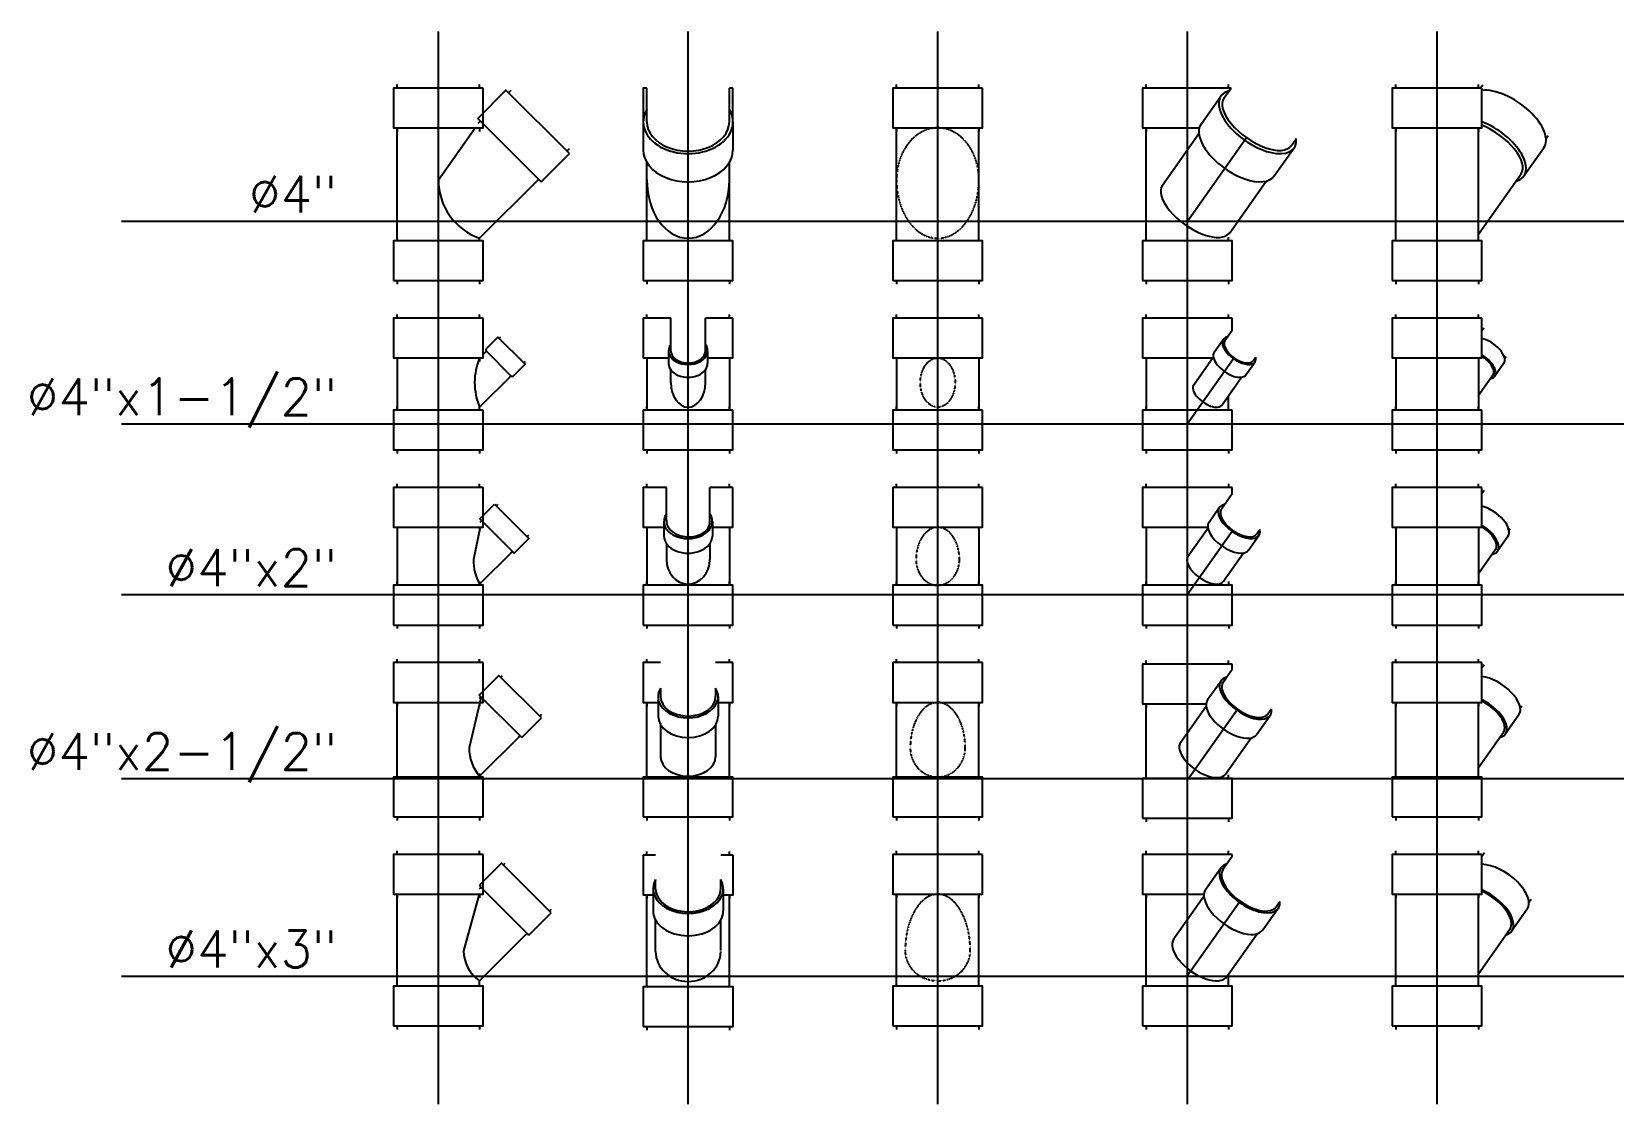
# Model space of a CAD drawing. Header units: inches. Extents: x 71 to 14885, y 6 to 9627.
# Drawn here: x 8792 to 10978, y 1994 to 3476 of the extents above; entities that cross this region are included whole.
import ezdxf
from ezdxf.enums import TextEntityAlignment as Align

# ---------------------------------------------------------------- set-up
doc = ezdxf.new("R2010")
doc.units = ezdxf.units.IN
doc.header["$MEASUREMENT"] = 0
doc.linetypes.add('HIDDEN2', pattern=[0.1875, 0.125, -0.0625])
doc.layers.add('PVC', color=3, linetype='Continuous')
doc.layers.add('TEXT', color=2, linetype='Continuous')
doc.styles.add('ROMANS', font='romans', dxfattribs={"width": 0.85, "height": 95})

# ---------------------------------------------------------------- blocks, each defined once
blk = doc.blocks.new('PVC4')
for p, q in [((-55, 57), (-60, 57)), ((0, 57), (5, 57)), ((-55, -57), (-60, -57)), ((0, -57), (5, -57))]:
    blk.add_line(p, q)
blk.add_lwpolyline([(0, -62), (0, 62), (-55, 62), (-55, -62)], close=True)
blk = doc.blocks.new('PY4')
for p, q in [((-57, -27), (-57, 129)), ((0, 57), (50.9, 129)), ((57, -23.6), (138.6, 58))]:
    blk.add_line(p, q)
blk.add_arc((85.5, 57), 85.5, 180, 250.5288)
for p, rotation in [((0, 184), 90), ((137.2, 137.2), 45), ((0, -82), 270)]:
    blk.add_blockref('PVC4', p, dxfattribs=dict(rotation=rotation))
blk = doc.blocks.new('PVC112')
for p, q in [((-25, 24), (-28, 24)), ((0, 24), (3, 24)), ((-25, -24), (-28, -24)), ((0, -24), (3, -24))]:
    blk.add_line(p, q)
blk.add_lwpolyline([(-25, 24.5), (-25, -24.5, 0.414214), (-23, -26.5), (0, -26.5), (0, 26.5), (-23, 26.5, 0.414214)], format="xyb", close=True)
blk = doc.blocks.new('PY4112')
for p, q in [((-57, 91), (-57, 19)), ((66.5, 100.4), (62, 95.9)), ((100.4, 66.5), (57, 23.1))]:
    blk.add_line(p, q)
blk.add_arc((137.8, 57), 87.7, 157.1999, 202.8001)
for name, p, rotation in [('PVC4', (0, 146), 90), ('PVC112', (101.1, 101.1), 45), ('PVC4', (0, 19), 90)]:
    blk.add_blockref(name, p, dxfattribs=dict(rotation=rotation))
blk = doc.blocks.new('PVC2')
for p, q in [((-28.5, 30), (-32, 30)), ((0, 30), (3.5, 30)), ((-28.5, -30), (-32, -30)), ((0, -30), (3.5, -30))]:
    blk.add_line(p, q)
blk.add_lwpolyline([(0, 33.5), (0, -33.5), (-28.5, -33.5), (-28.5, 33.5)], close=True)
blk = doc.blocks.new('PY42')
for p, q in [((-57, 93), (-57, 13)), ((57, 14.6), (102.2, 59.8))]:
    blk.add_line(p, q)
at = {"color": 9}
blk.add_line((57.8, 93), (48.5, 48.5), dxfattribs=at)
blk.add_arc((120, 48.5), 71.6, 180, 208.2643, dxfattribs=at)
for name, p, rotation in [('PVC4', (0, 148), 90), ('PVC2', (101.1, 101.1), 45), ('PVC4', (0, -42), 270)]:
    blk.add_blockref(name, p, dxfattribs=dict(rotation=rotation))
blk = doc.blocks.new('PVC212')
for p, q in [((-38.5, 38), (-42, 38)), ((0, 38), (3.5, 38)), ((-38.5, -38), (-42, -38)), ((0, -38), (3.5, -38))]:
    blk.add_line(p, q)
blk.add_lwpolyline([(0, -41.5), (0, 41.5), (-38.5, 41.5), (-38.5, -41.5)], close=True)
blk = doc.blocks.new('PY4212')
at = {"color": 9}
blk.add_line((59, 112.8), (42.5, 42.5), dxfattribs=at)
for p, q in [((-57, 2), (-57, 105)), ((57, 3.3), (112.8, 59))]:
    blk.add_line(p, q)
blk.add_arc((102.7, 42.5), 60.3, 180, 220.6123, dxfattribs=at)
for name, p, rotation in [('PVC4', (0, 160), 90), ('PVC212', (113.1, 113.1), 44.99999999999999), ('PVC4', (0, -53), 270)]:
    blk.add_blockref(name, p, dxfattribs=dict(rotation=rotation))
blk = doc.blocks.new('PVC3')
for p, q in [((-43.5, 45), (-47, 45)), ((0, 45), (3.5, 45)), ((-43.5, -45), (-47, -45)), ((0, -45), (3.5, -45))]:
    blk.add_line(p, q)
blk.add_lwpolyline([(0, -48.5), (0, 48.5), (-41.5, 48.5, 0.414214), (-43.5, 46.5), (-43.5, -46.5, 0.414214), (-41.5, -48.5)], format="xyb", close=True)
blk = doc.blocks.new('PY43')
for p, q in [((-57, -14), (-57, 113)), ((35, 35), (57, 113)), ((122.7, 59), (57, -6.6)), ((57, -14), (57, -6.6))]:
    blk.add_line(p, q)
blk.add_arc((85.3, 35), 50.4, 180, 235.7458)
for name, p, rotation in [('PVC4', (0, 168), 90), ('PVC3', (121.6, 121.6), 44.99999999999995), ('PVC4', (0, -69), 270)]:
    blk.add_blockref(name, p, dxfattribs=dict(rotation=rotation))
blk = doc.blocks.new('PY4A')
at = {"color": 9}
for p, q in [((-57, 137.2), (-57, 184)), ((57, 137.2), (57, 184))]:
    blk.add_line(p, q, dxfattribs=at)
for p, q in [((-62, 137.2), (-62, 98.3)), ((62, 137.2), (62, 98.3)), ((-57, -27), (-57, 81)), ((-57, 77.2), (-57, 81)), ((57, -27), (57, 81)), ((57, 77.2), (57, 81))]:
    blk.add_line(p, q)
for points in [[(-57, 184), (-62, 184), (-62, 129)], [(62, 184), (57, 184)], [(62, 129), (62, 184)]]:
    blk.add_lwpolyline(points)
for centre, start_param, end_param in [((0, 137.2), -0.404359, 3.545951), ((0, 98.3), 0, 3.141593)]:
    blk.add_ellipse(centre, major_axis=(-62, 0), ratio=0.707107, start_param=start_param, end_param=end_param)
for centre, major_axis, start_param, end_param in [((0, 137.2), (-57, 0), 0, 3.141593), ((0, 57), (0, -80.6), -1.570796, 1.570796)]:
    blk.add_ellipse(centre, major_axis=major_axis, ratio=0.707107, start_param=start_param, end_param=end_param, dxfattribs=at)
at = {"rotation": 270}
blk.add_blockref('PVC4', (0, -82), dxfattribs=at)
blk = doc.blocks.new('PY4B')
for p, q in [((-57, -27), (-57, 129)), ((57, -27), (57, 129))]:
    blk.add_line(p, q)
at = {"color": 9, "linetype": 'HIDDEN2'}
for major_axis, ratio, start_param, end_param in [((0, -72), 0.791667, 1.570796, 4.712389), ((0, -80.6), 0.707107, -1.570796, 1.570796)]:
    blk.add_ellipse((0, 57), major_axis=major_axis, ratio=ratio, start_param=start_param, end_param=end_param, dxfattribs=at)
for p, rotation in [((0, 184), 90), ((0, -82), 270)]:
    blk.add_blockref('PVC4', p, dxfattribs=dict(rotation=rotation))
blk = doc.blocks.new('PY4C')
for p, q in [((-57, 184), (-57, 189)), ((57, 184), (57, 189)), ((18.9, 134.1), (46.4, 173)), ((-57, -27), (-57, 129)), ((-57, 129), (-57, 124)), ((-34.6, 49.8), (15.9, 121.2)), ((120.1, 62.5), (147.6, 101.4)), ((58.5, -16), (109, 55.4))]:
    blk.add_line(p, q)
at = {"color": 9}
for p, q in [((50.5, 170.1), (60.3, 184)), ((0, 0), (81.7, 115.5)), ((143.5, 104.3), (150.6, 114.2))]:
    blk.add_line(p, q, dxfattribs=at)
blk.add_lwpolyline([(60.3, 184), (-62, 184), (-62, 129), (16.5, 129)])
for centre, start_param, end_param in [((97, 137.2), -0.404359, 3.545951), ((69.5, 98.3), 0, 3.141593)]:
    blk.add_ellipse(centre, major_axis=(-50.6, 35.8), ratio=0.5, start_param=start_param, end_param=end_param)
for centre in [(97, 137.2), (12, 16.9)]:
    blk.add_ellipse(centre, major_axis=(-46.5, 32.9), ratio=0.465448, start_param=0, end_param=3.141593, dxfattribs=at)
at = {"rotation": 270}
blk.add_blockref('PVC4', (0, -82), dxfattribs=at)
blk = doc.blocks.new('PY4D')
for p, q in [((-57, 184), (-57, 189)), ((57, 184), (57, 189)), ((63.1, 188), (60.2, 183.9)), ((-57, -27), (-57, 129)), ((-57, 129), (-57, 124)), ((57, -27), (57, 129)), ((57, 129), (57, 124)), ((150.6, 114.2), (153.5, 118.3)), ((120.1, 62.5), (147.6, 101.4))]:
    blk.add_line(p, q)
at = {"color": 9}
blk.add_line((57, -18.1), (116, 65.4), dxfattribs=at)
blk.add_lwpolyline([(62, 184), (-62, 184), (-62, 129), (62, 129)], close=True)
for centre, start_param, end_param in [((97, 137.2), 3.141593, 5.762243), ((69.5, 98.3), 2.737234, 5.192366)]:
    blk.add_ellipse(centre, major_axis=(-50.6, 35.8), ratio=0.5, start_param=start_param, end_param=end_param)
blk.add_ellipse((69.5, 98.3), major_axis=(-46.5, 32.9), ratio=0.465448, start_param=3.141593, end_param=5.184021, dxfattribs=at)
at = {"rotation": 270}
blk.add_blockref('PVC4', (0, -82), dxfattribs=at)
blk = doc.blocks.new('PY4112A')
for p, q in [((-57, 146), (-57, 151)), ((57, 146), (57, 151)), ((-57, 91), (-57, 86)), ((-57, 91), (-57, 19)), ((-27, 101.1), (-27, 83.4)), ((27, 101.1), (27, 83.4)), ((57, 91), (57, 19)), ((57, 91), (57, 86)), ((-24, 57), (-24, 74.7)), ((24, 57), (24, 74.7))]:
    blk.add_line(p, q)
at = {"color": 9}
for p, q in [((-24, 101.1), (-24, 146)), ((24, 101.1), (24, 146))]:
    blk.add_line(p, q, dxfattribs=at)
for points in [[(-24, 146), (-62, 146), (-62, 91), (-27, 91)], [(62, 146), (24, 146)], [(27, 91), (62, 91), (62, 146)]]:
    blk.add_lwpolyline(points)
for centre, major_axis, ratio, start_param, end_param in [((0, 101.1), (-27, 0), 0.707107, -0.475882, 3.617475), ((0, 83.4), (-27, 0), 0.707107, 0, 3.141593), ((0, 57), (0, -34), 0.706494, -1.570796, 1.570796)]:
    blk.add_ellipse(centre, major_axis=major_axis, ratio=ratio, start_param=start_param, end_param=end_param)
blk.add_ellipse((0, 101.1), major_axis=(-24, 0), ratio=0.707107, start_param=0, end_param=3.141593, dxfattribs=at)
at = {"rotation": 90}
blk.add_blockref('PVC4', (0, 19), dxfattribs=at)
blk = doc.blocks.new('PY4112B')
for p, q in [((-57, 91), (-57, 19)), ((57, 91), (57, 19))]:
    blk.add_line(p, q)
at = {"color": 9, "linetype": 'HIDDEN2'}
blk.add_ellipse((0, 57), major_axis=(0, 34), ratio=0.706494, dxfattribs=at)
at = {"rotation": 90}
for p in [(0, 146), (0, 19)]:
    blk.add_blockref('PVC4', p, dxfattribs=at)
blk = doc.blocks.new('PY4212C')
for p, q in [((-57, 160), (-57, 165)), ((57, 160), (57, 165)), ((28, 110.9), (46.5, 137.1)), ((-57, 2), (-57, 105)), ((-57, 105), (-57, 100)), ((-10.6, 50.2), (26, 102.1)), ((95.8, 63), (114.3, 89.2)), ((52.6, 8.1), (88.1, 58.2)), ((84.3, 58.3), (84.3, 58.3))]:
    blk.add_line(p, q)
at = {"color": 9}
for p, q in [((49.4, 135.1), (62, 153)), ((0, 0), (69.4, 97.6)), ((111.4, 91.2), (116.2, 98))]:
    blk.add_line(p, q, dxfattribs=at)
for points in [[(62, 160), (-62, 160), (-62, 105), (26, 105)], [(62, 153), (62, 160)]]:
    blk.add_lwpolyline(points)
for centre, start_param, end_param in [((80.4, 113.1), -0.413643, 3.555236), ((61.9, 86.9), 0, 3.141593)]:
    blk.add_ellipse(centre, major_axis=(-33.9, 24), ratio=0.499999, start_param=start_param, end_param=end_param)
for centre in [(80.4, 113.1), (21.6, 30)]:
    blk.add_ellipse(centre, major_axis=(-31, 21.9), ratio=0.500003, start_param=0, end_param=3.141593, dxfattribs=at)
at = {"rotation": 270}
blk.add_blockref('PVC4', (0, -53), dxfattribs=at)
blk = doc.blocks.new('PY4112C')
for p, q in [((-57, 146), (-57, 151)), ((57, 146), (57, 151)), ((37, 99), (49.5, 116.7)), ((-57, 91), (-57, 86)), ((-57, 91), (-57, 19)), ((8.7, 53.9), (35.8, 92.2)), ((81, 67.9), (93.5, 85.5)), ((47.9, 26.2), (75, 64.5)), ((57, 19), (57, 37.2))]:
    blk.add_line(p, q)
at = {"color": 9}
for p, q in [((51.9, 115), (62, 129.3)), ((64.6, 91.3), (0, 0)), ((91.1, 87.3), (94.7, 92.3))]:
    blk.add_line(p, q, dxfattribs=at)
for points in [[(62, 146), (-62, 146), (-62, 91), (35, 91)], [(62, 129.3), (62, 146)]]:
    blk.add_lwpolyline(points)
for centre, start_param, end_param in [((71.5, 101.1), -0.475882, 3.617475), ((59, 83.4), 0, 3.141593)]:
    blk.add_ellipse(centre, major_axis=(-22, 15.6), ratio=0.499998, start_param=start_param, end_param=end_param)
for centre in [(71.5, 101.1), (28.3, 40)]:
    blk.add_ellipse(centre, major_axis=(-19.6, 13.9), ratio=0.499999, start_param=0, end_param=3.141593, dxfattribs=at)
at = {"rotation": 90}
blk.add_blockref('PVC4', (0, 19), dxfattribs=at)
blk = doc.blocks.new('PY4112D')
for p, q in [((-57, 146), (-57, 151)), ((57, 146), (57, 151)), ((62, 129.3), (64.4, 132.7)), ((-57, 91), (-57, 19)), ((-57, 91), (-57, 86)), ((57, 91), (57, 19)), ((57, 91), (57, 86)), ((95.1, 92.9), (93.4, 90.5)), ((92.3, 83.7), (79.8, 66))]:
    blk.add_line(p, q)
at = {"color": 9}
blk.add_line((77.3, 67.8), (57, 39), dxfattribs=at)
blk.add_lwpolyline([(62, 146), (-62, 146), (-62, 91), (62, 91)], close=True)
for centre, start_param, end_param in [((70.2, 99.3), 0, 2.269813), ((57.7, 81.6), -0.475882, 1.726517)]:
    blk.add_ellipse(centre, major_axis=(22, -15.6), ratio=0.499998, start_param=start_param, end_param=end_param)
blk.add_ellipse((57.7, 81.6), major_axis=(19.6, -13.9), ratio=0.499999, start_param=0, end_param=1.703187, dxfattribs=at)
at = {"rotation": 90}
blk.add_blockref('PVC4', (0, 19), dxfattribs=at)
blk = doc.blocks.new('PY42A')
for p, q in [((-57, 148), (-57, 153)), ((57, 148), (57, 153)), ((-57, 93), (-57, 88)), ((-57, 93), (-57, 13)), ((-33.5, 101.1), (-33.5, 81)), ((33.5, 101.1), (33.5, 81)), ((57, 93), (57, 13)), ((57, 93), (57, 88)), ((-30, 70.4), (-30, 48.5)), ((30, 70.4), (30, 48.5))]:
    blk.add_line(p, q)
at = {"color": 9}
for p, q in [((-30, 101.1), (-30, 148)), ((30, 101.1), (30, 148))]:
    blk.add_line(p, q, dxfattribs=at)
for points in [[(-30, 148), (-62, 148), (-62, 93), (-33.5, 93)], [(62, 148), (30, 148)], [(33.5, 93), (62, 93), (62, 148)]]:
    blk.add_lwpolyline(points)
for centre, start_param, end_param in [((0, 101.1), -0.461181, 3.602774), ((0, 81), 0, 3.141593)]:
    blk.add_ellipse(centre, major_axis=(-33.5, 0), ratio=0.707107, start_param=start_param, end_param=end_param)
for centre, major_axis, ratio, start_param, end_param in [((0, 101.1), (-30, 1.7), 0.707107, 0.00014, 3.223902), ((0, 48.5), (0, -33.9), 0.885141, -1.570796, 1.570796)]:
    blk.add_ellipse(centre, major_axis=major_axis, ratio=ratio, start_param=start_param, end_param=end_param, dxfattribs=at)
at = {"rotation": 270}
blk.add_blockref('PVC4', (0, -42), dxfattribs=at)
blk = doc.blocks.new('PY42B')
for p, q in [((-57, 93), (-57, 13)), ((57, 93), (57, 13))]:
    blk.add_line(p, q)
at = {"color": 9, "linetype": 'HIDDEN2'}
for major_axis, ratio in [((0, 44.5), 0.67365), ((0, -35.5), 0.845869)]:
    blk.add_ellipse((0, 48.5), major_axis=major_axis, ratio=ratio, start_param=-1.570796, end_param=1.570796, dxfattribs=at)
for p, rotation in [((0, 148), 90), ((0, -42), 270)]:
    blk.add_blockref('PVC4', p, dxfattribs=dict(rotation=rotation))
blk = doc.blocks.new('PY42C')
for p, q in [((-56.9, 148), (-56.9, 153)), ((57.1, 148), (57.1, 153)), ((29.9, 100.3), (44.1, 120.5)), ((-56.9, 93), (-56.9, 88)), ((-56.9, 93), (-56.9, 13)), ((0.1, 52.2), (28.5, 92.2)), ((84.6, 61.6), (98.9, 81.8)), ((49.8, 18.4), (77.4, 57.6))]:
    blk.add_line(p, q)
at = {"color": 9}
for p, q in [((47, 118.4), (62.1, 139.8)), ((61.8, 87.4), (0, 0)), ((96, 83.8), (100.3, 89.9))]:
    blk.add_line(p, q, dxfattribs=at)
for points in [[(62.1, 148), (-61.9, 148), (-61.9, 93), (29, 93)], [(62.1, 139.8), (62.1, 148)]]:
    blk.add_lwpolyline(points)
for centre, start_param, end_param in [((71.5, 101.1), 2.6804, 6.744378), ((57.2, 81), 3.141593, 6.283185)]:
    blk.add_ellipse(centre, major_axis=(27.4, -19.3), ratio=0.499998, start_param=start_param, end_param=end_param)
for centre in [(71.5, 101.1), (25.3, 35.8)]:
    blk.add_ellipse(centre, major_axis=(24.5, -17.3), ratio=0.500003, start_param=3.141593, end_param=6.283185, dxfattribs=at)
at = {"rotation": 270}
blk.add_blockref('PVC4', (0.1, -42), dxfattribs=at)
blk = doc.blocks.new('PY42D')
for p, q in [((-57, 148), (-57, 153)), ((57, 148), (57, 153)), ((62, 139.6), (65.2, 144.2)), ((-57, 93), (-57, 13)), ((-57, 93), (-57, 88)), ((57, 93), (57, 13)), ((57, 93), (57, 88)), ((101, 90.9), (99.3, 88.5)), ((97.9, 80.3), (83.6, 60.2))]:
    blk.add_line(p, q)
at = {"color": 9}
blk.add_line((80.8, 62.2), (57, 28.6), dxfattribs=at)
blk.add_lwpolyline([(62, 148), (-62, 148), (-62, 93), (62, 93)], close=True)
for centre, start_param, end_param in [((70.5, 99.7), 3.141593, 5.350139), ((56.3, 79.5), 2.6804, 4.853263)]:
    blk.add_ellipse(centre, major_axis=(-27.4, 19.3), ratio=0.499998, start_param=start_param, end_param=end_param)
blk.add_ellipse((56.3, 79.5), major_axis=(-24.5, 17.3), ratio=0.500003, start_param=3.141593, end_param=4.829684, dxfattribs=at)
at = {"rotation": 270}
blk.add_blockref('PVC4', (0, -42), dxfattribs=at)
blk = doc.blocks.new('PY4212A')
for p, q in [((-57, 160), (-57, 165)), ((57, 160), (57, 165)), ((-41.5, 113.1), (-41.5, 85.9)), ((-38, 124.9), (-38, 113.1)), ((38, 124.9), (38, 113.1)), ((41.5, 113.1), (41.5, 85.9)), ((-57, 105), (-57, 100)), ((-57, 2), (-57, 105)), ((57, 105), (57, 100)), ((57, 2), (57, 105)), ((-38, 74.1), (-38, 30.1)), ((38, 74.1), (38, 30.1))]:
    blk.add_line(p, q)
for points in [[(-38, 160), (-62, 160), (-62, 105), (-41.5, 105)], [(62, 160), (38, 160)], [(41.5, 105), (62, 105), (62, 160)]]:
    blk.add_lwpolyline(points)
for centre, start_param, end_param in [((0, 113.1), 2.72795, 6.696828), ((0, 85.9), 3.141593, 6.283185)]:
    blk.add_ellipse(centre, major_axis=(41.5, 0), ratio=0.707107, start_param=start_param, end_param=end_param)
at = {"color": 9}
for centre in [(0, 113.1), (0, 30.1)]:
    blk.add_ellipse(centre, major_axis=(38, 0), ratio=0.707107, start_param=3.141593, end_param=6.283185, dxfattribs=at)
at = {"rotation": 270}
blk.add_blockref('PVC4', (0, -53), dxfattribs=at)
blk = doc.blocks.new('PY4212B')
for p, q in [((-57, 2), (-57, 105)), ((57, 2), (57, 105))]:
    blk.add_line(p, q)
at = {"color": 9, "linetype": 'HIDDEN2'}
for major_axis, ratio in [((0, 62.5), 0.607857), ((0, -40.5), 0.938612)]:
    blk.add_ellipse((0, 42.5), major_axis=major_axis, ratio=ratio, start_param=-1.570796, end_param=1.570796, dxfattribs=at)
for p, rotation in [((0, 160), 90), ((0, -53), 270)]:
    blk.add_blockref('PVC4', p, dxfattribs=dict(rotation=rotation))
blk = doc.blocks.new('PY4212D')
for p, q in [((-57, 160), (-57, 165)), ((57, 160), (57, 165)), ((62, 153.4), (64.9, 157.5)), ((-57, 2), (-57, 105)), ((-57, 105), (-57, 100)), ((57, 2), (57, 105)), ((57, 105), (57, 100)), ((113, 87.8), (94.4, 61.6)), ((117.2, 99.9), (114.9, 96.6))]:
    blk.add_line(p, q)
at = {"color": 9}
blk.add_line((91.6, 63.6), (57, 14.7), dxfattribs=at)
blk.add_lwpolyline([(62, 160), (-62, 160), (-62, 105), (62, 105)], close=True)
for centre, start_param, end_param in [((79.1, 111.7), 0, 2.405609), ((60.6, 85.5), -0.413643, 1.870392)]:
    blk.add_ellipse(centre, major_axis=(33.9, -24), ratio=0.499999, start_param=start_param, end_param=end_param)
blk.add_ellipse((60.6, 85.5), major_axis=(31, -21.9), ratio=0.500003, start_param=0, end_param=1.866686, dxfattribs=at)
at = {"rotation": 270}
blk.add_blockref('PVC4', (0, -53), dxfattribs=at)
blk = doc.blocks.new('PY43A')
for p, q in [((-56.9, 167.1), (-56.9, 172.1)), ((57.1, 167.1), (57.1, 172.1)), ((-44.9, 120.7), (-44.9, 133.5)), ((45.1, 119.9), (45.1, 133.6)), ((-56.9, -14.9), (-56.9, 112.1)), ((-56.9, 112.1), (-56.9, 107.1)), ((-48.4, 120.7), (-48.4, 90)), ((48.6, 120.7), (48.6, 90)), ((57.1, 112.1), (57.1, 107.1)), ((57.1, -14.9), (57.1, 112.1)), ((-44.9, 34.1), (-44.9, 77.2)), ((45.1, 35.2), (45.1, 77.2))]:
    blk.add_line(p, q)
for points in [[(-44.9, 167.1), (-61.9, 167.1), (-61.9, 112.1), (-48.4, 112.1)], [(62.1, 167.1), (45.1, 167.1)], [(48.6, 112.1), (62.1, 112.1), (62.1, 167.1)]]:
    blk.add_lwpolyline(points)
for centre, start_param, end_param in [((0.1, 120.7), 2.759362, 6.666235), ((0.1, 90), 3.141593, 6.283185)]:
    blk.add_ellipse(centre, major_axis=(48.5, 0), ratio=0.707107, start_param=start_param, end_param=end_param)
at = {"color": 9}
for centre, ratio, end_param in [((0.1, 120.7), 0.707107, 6.308868), ((0.1, 34.1), 0.925007, 6.283185)]:
    blk.add_ellipse(centre, major_axis=(45, 0), ratio=ratio, start_param=3.141593, end_param=end_param, dxfattribs=at)
at = {"rotation": 270}
blk.add_blockref('PVC4', (0.1, -69.9), dxfattribs=at)
blk = doc.blocks.new('PY43B')
for p, q in [((-57, -14), (-57, 113)), ((57, -14), (57, 113)), ((57, -14), (57, -6.6))]:
    blk.add_line(p, q)
at = {"color": 9, "linetype": 'HIDDEN2'}
for major_axis, ratio, start_param, end_param in [((0, 78), 0.576817, -1.570796, 1.570796), ((45, 0), 0.925007, 3.141593, 6.283185)]:
    blk.add_ellipse((0, 35), major_axis=major_axis, ratio=ratio, start_param=start_param, end_param=end_param, dxfattribs=at)
for p, rotation in [((0, 168), 90), ((0, -69), 270)]:
    blk.add_blockref('PVC4', p, dxfattribs=dict(rotation=rotation))
blk = doc.blocks.new('PY43C')
for p, q in [((-57, 168), (-57, 173)), ((57, 168), (57, 173)), ((25.2, 119.7), (46.4, 149.6)), ((-57, -14), (-57, 113)), ((-57, 113), (-57, 108)), ((-19.6, 50.3), (22.8, 110.3)), ((104.4, 63.7), (125.6, 93.6)), ((54.5, -0.8), (96.3, 58.3)), ((57, -14), (57, 1.9)), ((57, -14), (57, -6.6))]:
    blk.add_line(p, q)
at = {"color": 9}
for p, q in [((49.2, 147.6), (62, 165.7)), ((73, 103.3), (-0.1, 0)), ((122.7, 95.6), (127.9, 103))]:
    blk.add_line(p, q, dxfattribs=at)
for points in [[(62, 168), (-62, 168), (-62, 113), (22.9, 113)], [(62, 165.7), (62, 168)]]:
    blk.add_lwpolyline(points)
for centre, start_param, end_param in [((86, 121.6), -0.38223, 3.523823), ((64.8, 91.7), 0, 3.141593)]:
    blk.add_ellipse(centre, major_axis=(-39.6, 28), ratio=0.499999, start_param=start_param, end_param=end_param)
for centre in [(86, 121.6), (17.8, 25.2)]:
    blk.add_ellipse(centre, major_axis=(-36.7, 26), ratio=0.5, start_param=0, end_param=3.141593, dxfattribs=at)
at = {"rotation": 270}
blk.add_blockref('PVC4', (0, -69), dxfattribs=at)
blk = doc.blocks.new('PY43D')
for p, q in [((-57, 168), (-57, 173)), ((57, 168), (57, 173)), ((62, 165.6), (65.7, 170.8)), ((-57, -14), (-57, 113)), ((-57, 113), (-57, 108)), ((57, -14), (57, 113)), ((57, 113), (57, 108)), ((124.6, 92.2), (103.4, 62.3)), ((129.8, 105.7), (127, 101.6)), ((57, -14), (57, -6.6))]:
    blk.add_line(p, q)
at = {"color": 9}
blk.add_line((100.6, 64.3), (57, 2.7), dxfattribs=at)
blk.add_lwpolyline([(62, 168), (-62, 168), (-62, 113), (62, 113)], close=True)
for centre, start_param, end_param in [((85, 120.2), 0, 2.48982), ((63.8, 90.3), -0.38223, 1.954107)]:
    blk.add_ellipse(centre, major_axis=(39.6, -28), ratio=0.499999, start_param=start_param, end_param=end_param)
blk.add_ellipse((63.8, 90.3), major_axis=(36.7, -26), ratio=0.5, start_param=0, end_param=1.957491, dxfattribs=at)
at = {"rotation": 270}
blk.add_blockref('PVC4', (0, -69), dxfattribs=at)

msp = doc.modelspace()

# ---------------------------------------------------------------- linework, layer by layer
at = {"color": 8}
for p, q in [((9354.1, 1994.1), (9354.1, 3476.4)), ((9699.2, 1994.1), (9699.2, 3476.4)), ((10044.2, 1994.1), (10044.2, 3476.4)), ((10389.2, 1994.1), (10389.2, 3476.4)), ((10734.3, 1994.1), (10734.3, 3476.4)), ((8916.1, 3214.4), (12804.5, 3214.4)), ((8916.1, 2934.4), (12804.5, 2934.4)), ((8916.1, 2698.4), (12804.5, 2698.4)), ((8916.1, 2444.4), (12804.5, 2444.4)), ((8916.1, 2171.4), (12804.5, 2171.4))]:
    msp.add_line(p, q, dxfattribs=at)

# ---------------------------------------------------------------- block references
at = {"layer": 'PVC'}
for name, p in [('PY4', (9354.1, 3214.4)), ('PY4A', (9699.2, 3214.4)), ('PY4B', (10044.2, 3214.4)), ('PY4C', (10389.2, 3214.4)), ('PY4D', (10734.3, 3214.4)), ('PY4112', (9354.1, 2934.4)), ('PY4112A', (9699.2, 2934.4)), ('PY4112B', (10044.2, 2934.4)), ('PY4112C', (10389.2, 2934.4)), ('PY4112D', (10734.3, 2934.4)), ('PY42', (9354.1, 2698.4)), ('PY42A', (9699.2, 2698.4)), ('PY42B', (10044.2, 2698.4)), ('PY42C', (10389.2, 2698.4)), ('PY42D', (10734.3, 2698.4)), ('PY4212', (9354.1, 2444.4)), ('PY4212A', (9699.2, 2444.4)), ('PY4212B', (10044.2, 2444.4)), ('PY4212C', (10389.2, 2442.4)), ('PY4212D', (10734.3, 2444.4)), ('PY43', (9354.1, 2171.4)), ('PY43A', (9699.2, 2171.4)), ('PY43B', (10044.2, 2171.4)), ('PY43C', (10389.2, 2171.4)), ('PY43D', (10734.3, 2171.4))]:
    msp.add_blockref(name, p, dxfattribs=at)

# ---------------------------------------------------------------- texts
at = {"layer": 'TEXT', "color": 3, "style": 'ROMANS'}
for s, p in [('%%C4"', (9214.3, 3226.3)), ('%%C4"x1-1/2"', (9214.3, 2946.3)), ('%%C4"x2"', (9214.3, 2710.3)), ('%%C4"x2-1/2"', (9214.3, 2456.3)), ('%%C4"x3"', (9214.3, 2183.3))]:
    msp.add_text(s, height=50.8, dxfattribs=at).set_placement(p, align=Align.RIGHT)

doc.saveas('drawing.dxf')
